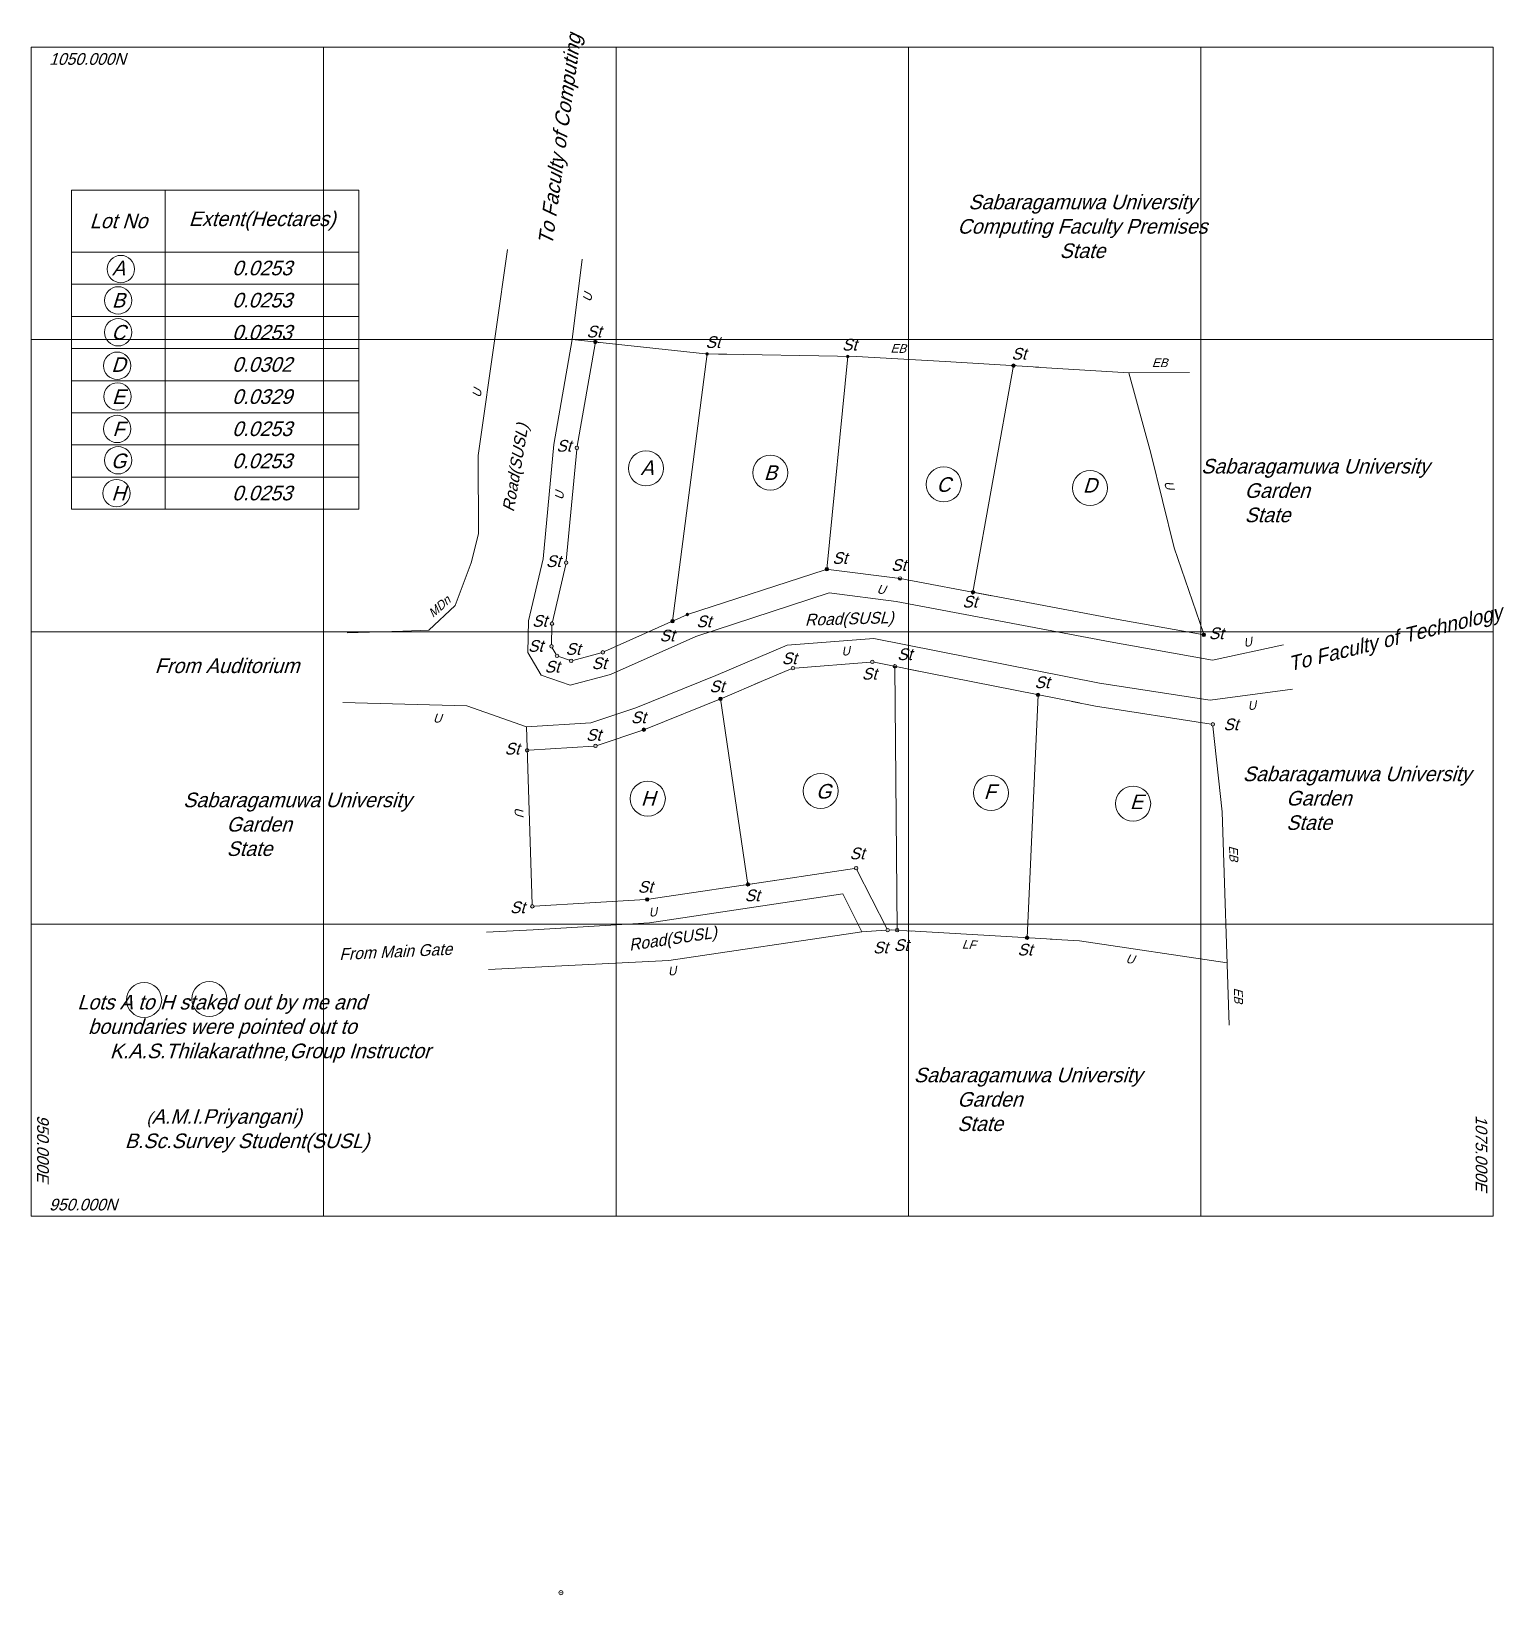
# Model space of a CAD drawing. Header units: metres. Extents: x 950 to 1076, y 918 to 1051.
import ezdxf

# ---------------------------------------------------------------- set-up
doc = ezdxf.new("R2010")
doc.units = ezdxf.units.M
doc.header["$PDMODE"] = 32
doc.header["$PDSIZE"] = 0.35
doc.layers.get('0').update_dxf_attribs({"lineweight": 13})
doc.layers.add('BOUND-OTHER', color=7, linetype='Continuous')
doc.layers.add('point', color=250, linetype='Continuous')
for name, color, linetype, lineweight in [('Coordinates', 4, 'Continuous', 5), ('grid', 4, 'Continuous', 5), ('Lot', 1, 'Continuous', 13), ('Lot Circle', 7, 'Continuous', 13), ('St', 7, 'Continuous', 13), ('Template', 7, 'Continuous', 13)]:
    doc.layers.add(name, color=color, linetype=linetype, lineweight=lineweight)
doc.styles.add('Boundary', font='ic-romans.shx', dxfattribs={"oblique": 17.499924, "height": 0.75})
doc.styles.add('Direction', font='ic-romans.shx', dxfattribs={"oblique": 17.499924, "height": 1.25})
doc.styles.add('Road', font='ic-romans.shx', dxfattribs={"oblique": 17.499924, "height": 1})

# ---------------------------------------------------------------- blocks, each defined once
blk = doc.blocks.new('*T0')
at = {"color": 0, "linetype": 'ByBlock', "lineweight": -2, "transparency": 16777216}
for p, q in [((0, 0), (24.55, 0)), ((0, 0), (0, -27.3)), ((8.01, 0), (8.01, -27.3)), ((24.55, 0), (24.55, -27.3)), ((0, -5.31), (24.55, -5.31)), ((0, -8.06), (24.55, -8.06)), ((0, -10.81), (24.55, -10.81)), ((0, -13.56), (24.55, -13.56)), ((0, -16.31), (24.55, -16.31)), ((0, -19.06), (24.55, -19.06)), ((0, -21.8), (24.55, -21.8)), ((0, -24.55), (24.55, -24.55)), ((0, -27.3), (24.55, -27.3))]:
    blk.add_line(p, q, dxfattribs=at)
at = {"color": 0, "lineweight": 9, "transparency": 16777216, "char_height": 1.25, "attachment_point": 5, "style": 'Direction'}
for s, insert, width in [('Lot No', (4, -2.65), 7.8875), ('Extent(Hectares)', (16.28, -2.65), 16.4221), ('{\\C1;A}', (4, -6.68), 7.8875), ('0.0253', (16.28, -6.68), 16.4221), ('{\\C1;B}', (4, -9.43), 7.8875), ('0.0253', (16.28, -9.43), 16.4221), ('{\\C1;C}', (4, -12.18), 7.8875), ('0.0253', (16.28, -12.18), 16.4221), ('{\\C1;D}', (4, -14.93), 7.8875), ('0.0302', (16.28, -14.93), 16.4221), ('{\\C1;E}', (4, -17.68), 7.8875), ('0.0329', (16.28, -17.68), 16.4221), ('{\\C1;F}', (4, -20.43), 7.8875), ('0.0253', (16.28, -20.43), 16.4221), ('{\\C1;G}', (4, -23.18), 7.8875), ('0.0253', (16.28, -23.18), 16.4221), ('{\\C1;H}', (4, -25.93), 7.8875), ('0.0253', (16.28, -25.93), 16.4221)]:
    blk.add_mtext(s, dxfattribs=dict(at, insert=insert, width=width))

msp = doc.modelspace()

# ---------------------------------------------------------------- hatches: boundary and pattern name
at = {"layer": 'grid', "lineweight": 9, "true_color": 0x000000}
h = msp.add_hatch(color=18, dxfattribs=at)
h.dxf.hatch_style = 1
h.paths.add_polyline_path([(998.38, 1024.79, 1), (998.08, 1024.79, 1)])
h = msp.add_hatch(color=18, dxfattribs=at)
h.dxf.hatch_style = 1
h.paths.add_polyline_path([(1007.94, 1023.77, 1), (1007.64, 1023.77, 1)])
h = msp.add_hatch(color=18, dxfattribs=at)
h.dxf.hatch_style = 1
h.paths.add_polyline_path([(1019.97, 1023.55, 1), (1019.67, 1023.55, 1)])
h = msp.add_hatch(color=18, dxfattribs=at)
h.dxf.hatch_style = 1
h.paths.add_polyline_path([(1004.68, 1000.91, 1), (1004.98, 1000.91, 1)])
h = msp.add_hatch(color=18, dxfattribs=at)
h.dxf.hatch_style = 1
h.paths.add_polyline_path([(1005.95, 1001.48, 1), (1006.25, 1001.48, 1)])
h = msp.add_hatch(color=18, dxfattribs=at)
h.dxf.hatch_style = 1
h.paths.add_polyline_path([(1008.79, 994.26, 1), (1009.09, 994.26, 1)])
at = {"layer": 'St', "lineweight": 9, "true_color": 0x000000}
h = msp.add_hatch(color=18, dxfattribs=at)
h.dxf.hatch_style = 1
h.paths.add_polyline_path([(1033.84, 1022.77), (1034.14, 1022.76, 0.01546), (1034.14, 1022.77, 0.96955)])
h.paths.add_polyline_path([(1033.99, 1022.77), (1033.84, 1022.77, 0.01546), (1033.84, 1022.77, 0.36331), (1033.96, 1022.62)])
h.paths.add_polyline_path([(1034.14, 1022.76), (1033.99, 1022.77), (1033.96, 1022.62, 0.448321)])
h = msp.add_hatch(color=18, dxfattribs=at)
h.dxf.hatch_style = 1
h.paths.add_polyline_path([(999.02, 998.25, 1), (998.72, 998.25, 1)])
h.paths.add_polyline_path([(996.01, 997.51, 1), (996.31, 997.51, 1)])
h.paths.add_polyline_path([(995.11, 997.94, 1), (994.81, 997.94, 1)])
h.paths.add_polyline_path([(994.67, 1000.69, 1), (994.37, 1000.69, 1)])
h.paths.add_polyline_path([(994.63, 998.76, 1), (994.33, 998.76, 1)])
h.paths.add_polyline_path([(995.89, 1005.91, 1), (995.59, 1005.91, 1)])
h.paths.add_polyline_path([(996.5, 1015.74, 1), (996.8, 1015.74, 1)])
h = msp.add_hatch(color=18, dxfattribs=at)
h.dxf.hatch_style = 1
h.paths.add_polyline_path([(1018.18, 1005.36, 1), (1017.88, 1005.36, 1)])
h = msp.add_hatch(color=18, dxfattribs=at)
h.dxf.hatch_style = 1
h.paths.add_polyline_path([(1024.43, 1004.53, 1.029559), (1024.14, 1004.58), (1024.29, 1004.56)], flags=17)
h.paths.add_polyline_path([(1024.44, 1004.56, 1), (1024.14, 1004.56, 1)])
h = msp.add_hatch(color=18, dxfattribs=at)
h.dxf.hatch_style = 1
h.paths.add_polyline_path([(1030.37, 1003.41, 0.046532), (1030.37, 1003.38, 0.911074), (1030.67, 1003.36)])
h.paths.add_polyline_path([(1030.55, 1003.53), (1030.52, 1003.38), (1030.67, 1003.36, 0.046532), (1030.67, 1003.38, 0.36331)])
h.paths.add_polyline_path([(1030.55, 1003.53, 0.411543), (1030.37, 1003.41), (1030.52, 1003.38)])
h = msp.add_hatch(color=18, dxfattribs=at)
h.dxf.hatch_style = 1
h.paths.add_polyline_path([(1050.42, 999.74, 1), (1050.12, 999.74, 1)])
h = msp.add_hatch(color=18, dxfattribs=at)
h.dxf.hatch_style = 1
h.paths.add_polyline_path([(1014.98, 996.89, 1), (1015.28, 996.89, 1)])
h.paths.add_polyline_path([(1021.77, 997.43, 1), (1022.07, 997.43, 1)])
h.paths.add_polyline_path([(1023.85, 997.04), (1023.7, 997.07, 0.049103), (1023.7, 997.04, 0.416689), (1023.85, 996.89)])
h.paths.add_polyline_path([(1023.7, 997.07), (1023.85, 997.04), (1023.99, 997.01, 0.049103), (1024, 997.04, 0.906391)])
h.paths.add_polyline_path([(1023.99, 997.01), (1023.85, 997.04), (1023.85, 996.89, 0.355453)])
h = msp.add_hatch(color=18, dxfattribs=at)
h.dxf.hatch_style = 1
h.paths.add_polyline_path([(1035.94, 994.64), (1036.24, 994.58, 0.049103), (1036.24, 994.61, 0.906391)])
h.paths.add_polyline_path([(1036.24, 994.58), (1036.09, 994.61), (1036.08, 994.46, 0.370664)])
h.paths.add_polyline_path([(1035.94, 994.64, 0.049103), (1035.94, 994.61, 0.401003), (1036.08, 994.46), (1036.09, 994.61)])
h = msp.add_hatch(color=18, dxfattribs=at)
h.dxf.hatch_style = 1
h.paths.add_polyline_path([(1050.88, 992.09, 1), (1051.18, 992.09, 1)])
h.paths.add_polyline_path([(1024.04, 974.47), (1024.19, 974.47, 0.433836), (1024.04, 974.62)])
h.paths.add_polyline_path([(1023.89, 974.48), (1024.04, 974.47), (1024.04, 974.62, 0.39486)])
h.paths.add_polyline_path([(1023.89, 974.48, 1), (1024.19, 974.47)])
h.paths.add_polyline_path([(1023.08, 974.48, 1), (1023.38, 974.48, 1)])
h.paths.add_polyline_path([(1020.39, 979.78, 1), (1020.69, 979.78, 1)])
h.paths.add_polyline_path([(992.69, 976.51, 1), (992.99, 976.51, 1)])
h = msp.add_hatch(color=18, dxfattribs=at)
h.dxf.hatch_style = 1
h.paths.add_polyline_path([(1002.38, 991.62), (1002.52, 991.67, 0.824455), (1002.23, 991.62, 0.080742), (1002.24, 991.57)])
h = msp.add_hatch(color=18, dxfattribs=at)
h.dxf.hatch_style = 1
h.paths.add_polyline_path([(1002.24, 991.57, 0.850581), (1002.53, 991.62, 0.096218), (1002.52, 991.67), (1002.38, 991.62)])
h = msp.add_hatch(color=18, dxfattribs=at)
h.dxf.hatch_style = 1
h.paths.add_polyline_path([(1011.43, 978.39, 0.037114), (1011.42, 978.41), (1011.13, 978.37, 0.927933)])
h.paths.add_polyline_path([(1011.25, 978.54), (1011.28, 978.39), (1011.42, 978.41, 0.413571)])
h.paths.add_polyline_path([(1011.25, 978.54, 0.372015), (1011.13, 978.39, 0.03738), (1011.13, 978.37), (1011.28, 978.39)])
h = msp.add_hatch(color=18, dxfattribs=at)
h.dxf.hatch_style = 1
h.paths.add_polyline_path([(1002.81, 977.1, 1), (1002.51, 977.1, 1)])
h = msp.add_hatch(color=18, dxfattribs=at)
h.dxf.hatch_style = 1
h.paths.add_polyline_path([(1035.15, 973.98, 0.410478), (1035, 973.84), (1035.15, 973.83)])
h.paths.add_polyline_path([(1035.15, 973.98), (1035.15, 973.83), (1035.3, 973.82, 0.014522), (1035.3, 973.83, 0.401003)])
h.paths.add_polyline_path([(1035.3, 973.82), (1035.15, 973.83), (1035, 973.84, 0.014522), (1035, 973.83, 0.971373)])
at = {"layer": 'Template', "lineweight": 9, "true_color": 0x000000}
h = msp.add_hatch(color=18, dxfattribs=at)
h.dxf.hatch_style = 1
h.paths.add_polyline_path([(992.41, 989.71, 0.404545), (992.55, 989.86, 0.423948), (992.4, 990.01)], flags=0)
h.paths.add_polyline_path([(992.25, 989.86, 1), (992.55, 989.86, 1)])
h.paths.add_polyline_path([(998.1, 990.24, 1), (998.4, 990.24, 1)])

# ---------------------------------------------------------------- linework, layer by layer
at = {"lineweight": 13}
for p, q in [((990.72, 1032.69), (989.73, 1025.7)), ((997.12, 1031.87), (996.24, 1025)), ((989.73, 1025.7), (988.22, 1015.07)), ((994.67, 1016.01), (996.24, 1025)), ((996.24, 1025), (1007.64, 1023.78)), ((1007.64, 1023.78), (1020.57, 1023.54)), ((1020.57, 1023.54), (1028.15, 1023.13)), ((1028.15, 1023.13), (1036.15, 1022.63)), ((1035.86, 1022.65), (1043.85, 1022.15)), ((1043.85, 1022.15), (1049.03, 1022.18)), ((1043.85, 1022.15), (1045.74, 1015.28)), ((993.76, 1006.24), (994.67, 1016.01)), ((1045.74, 1015.28), (1047.73, 1007.19)), ((988.22, 1015.07), (988.24, 1008.39)), ((988.24, 1008.39), (987.61, 1005.89)), ((1047.73, 1007.19), (1050.23, 999.88)), ((987.61, 1005.89), (986.25, 1002.26)), ((992.53, 1000.94), (993.76, 1006.24)), ((1018.23, 1003.32), (1006.82, 999.61)), ((1023.97, 1002.58), (1018.23, 1003.32)), ((986.25, 1002.26), (984, 1000.14)), ((1042.27, 999.14), (1023.97, 1002.58)), ((992.46, 998.23), (992.53, 1000.94)), ((981.76, 1000.04), (977.02, 999.91)), ((984, 1000.14), (981.76, 1000.04)), ((1006.82, 999.61), (999.54, 996.36)), ((1014.65, 998.86), (1022.04, 999.44)), ((1022.04, 999.44), (1041.35, 995.6)), ((1051.01, 997.58), (1042.27, 999.14)), ((993.6, 996.3), (992.46, 998.23)), ((1008.55, 996.26), (1014.65, 998.86)), ((1057.09, 998.88), (1051.01, 997.58)), ((996.08, 995.42), (993.6, 996.3)), ((999.54, 996.36), (996.08, 995.42)), ((1001.69, 993.49), (1008.55, 996.26)), ((1041.35, 995.6), (1050.81, 994.15)), ((1050.81, 994.15), (1057.84, 995.09)), ((976.64, 993.95), (987.25, 993.66)), ((987.25, 993.66), (992.34, 991.86)), ((997.86, 992.22), (1001.69, 993.49)), ((992.34, 991.86), (997.86, 992.22)), ((1051.04, 991.94), (1051.82, 984.61)), ((1051.82, 984.61), (1052.43, 966.34)), ((1002.87, 975.1), (1019.4, 977.59)), ((1019.4, 977.59), (1021.03, 974.34)), ((992.91, 974.51), (1002.87, 975.1)), ((1021.03, 974.34), (1004.52, 971.87)), ((1023.08, 974.47), (1021.03, 974.34)), ((1023.57, 974.5), (1023.38, 974.49)), ((1025.3, 974.4), (1023.57, 974.5)), ((1037.29, 973.7), (1025.11, 974.41)), ((1039.64, 973.57), (1037.13, 973.71)), ((1052.25, 971.69), (1039.64, 973.57)), ((1004.52, 971.87), (989.1, 971.1))]:
    msp.add_line(p, q, dxfattribs=at)
for p, q in [((998.48, 1024.76), (998.57, 1024.75)), ((1008.76, 1023.76), (1009.49, 1023.75))]:
    msp.add_line(p, q)
at = {"linetype": 'Continuous', "lineweight": 13}
msp.add_line((992.34, 991.86), (992.84, 976.66), dxfattribs=at)
at = {"lineweight": 9}
msp.add_line((988.94, 974.3), (992.91, 974.51), dxfattribs=at)
at = {"layer": 'BOUND-OTHER', "color": 3, "lineweight": 9}
msp.add_line((1018.32, 1003.31), (1018.32, 1003.33), dxfattribs=at)
at = {"layer": 'grid', "lineweight": 9}
for p, q in [((950, 1050), (950, 950)), ((950, 1050), (1075, 1050)), ((975, 1050), (975, 950)), ((1000, 1050), (1000, 950)), ((1025, 1050), (1025, 974.42)), ((1050, 1050), (1050, 950)), ((1075, 1050), (1075, 950)), ((950, 1025), (998.1, 1025)), ((997.27, 1025), (1075, 1025)), ((950, 1000), (1075, 1000)), ((950, 975), (1075, 975)), ((1025, 974.42), (1025, 950)), ((950, 950), (1075, 950))]:
    msp.add_line(p, q, dxfattribs=at)
at = {"layer": 'grid', "color": 1, "lineweight": 13}
msp.add_lwpolyline([(1008.94, 994.26), (1011.28, 978.39)], dxfattribs=at)
at = {"layer": 'Lot', "lineweight": 13}
for p, q in [((996.68, 1015.89), (998.21, 1024.64)), ((995.75, 1006.06), (996.64, 1015.59)), ((994.56, 1000.84), (995.71, 1005.77)), ((1017.89, 1005.31), (1006.1, 1001.48)), ((1024.29, 1004.56), (1018.18, 1005.34)), ((1032.14, 1003.08), (1024.29, 1004.56)), ((1042.63, 1001.11), (1030.67, 1003.36)), ((994.48, 998.91), (994.52, 1000.54)), ((1004.69, 1000.85), (999.01, 998.31)), ((1006.1, 1001.48), (1004.97, 1000.98)), ((1050.13, 999.77), (1042.63, 1001.11)), ((994.88, 998.07), (994.55, 998.63)), ((996.02, 997.56), (995.1, 997.89)), ((998.72, 998.21), (996.31, 997.55)), ((1011.88, 995.51), (1014.99, 996.83)), ((1015.28, 996.9), (1021.77, 997.41)), ((1022.07, 997.4), (1027.04, 996.41)), ((1025, 996.81), (1039.62, 993.91)), ((1002.38, 991.62), (1009.32, 994.42)), ((1038.97, 994.03), (1041, 993.63)), ((1041, 993.63), (1050.88, 992.11)), ((998.39, 990.28), (1002.38, 991.62)), ((992.55, 989.87), (998.1, 990.23)), ((1010.91, 978.33), (1020.39, 979.76)), ((1020.6, 979.64), (1023.16, 974.61)), ((1002.81, 977.12), (1013.94, 978.79)), ((992.99, 976.52), (1002.51, 977.09))]:
    msp.add_line(p, q, dxfattribs=at)
at = {"layer": 'Lot', "color": 1, "lineweight": 13}
msp.add_line((1030.52, 1003.38), (1033.99, 1022.77), dxfattribs=at)
at = {"layer": 'Lot', "linetype": 'Continuous', "lineweight": 13}
msp.add_line((1009.32, 994.42), (1012.35, 995.71), dxfattribs=at)
at = {"layer": 'Lot', "color": 1, "lineweight": 13}
for points in [[(1004.83, 1000.91), (1007.79, 1023.78)], [(1019.82, 1023.55), (1018.03, 1005.36)]]:
    msp.add_lwpolyline(points, dxfattribs=at)
at = {"layer": 'Lot', "lineweight": 13}
for centre, radius in [((957.66, 1031.03), 1.17), ((957.43, 1028.35), 1.17), ((957.43, 1025.62), 1.17), ((957.34, 1022.76), 1.17), ((957.38, 1020.12), 1.17), ((957.34, 1017.35), 1.17), ((957.43, 1014.67), 1.17), ((1002.56, 1013.98), 1.5), ((1013.19, 1013.61), 1.5), ((1028.03, 1012.61), 1.5), ((1040.54, 1012.3), 1.5), ((957.29, 1011.85), 1.17), ((1002.72, 985.73), 1.5), ((1017.5, 986.39), 1.5), ((1032.07, 986.22), 1.5), ((1044.22, 985.3), 1.5), ((959.65, 968.51), 1.5), ((965.22, 968.58), 1.5)]:
    msp.add_circle(centre, radius, dxfattribs=at)
at = {"layer": 'point', "lineweight": 9}
for centre in [(998.23, 1024.79), (1033.99, 1022.77), (996.65, 1015.74), (995.74, 1005.91), (1018.03, 1005.36), (1024.29, 1004.56), (1030.52, 1003.38), (994.52, 1000.69), (1004.83, 1000.91), (1050.27, 999.74), (994.48, 998.76), (994.96, 997.94), (998.87, 998.25), (996.16, 997.51), (1015.13, 996.89), (1021.92, 997.43), (1023.85, 997.04), (1008.94, 994.26), (1036.09, 994.61), (1002.38, 991.62), (1051.03, 992.09), (992.4, 989.86), (998.25, 990.24), (1020.54, 979.78), (1011.28, 978.39), (992.84, 976.51), (1002.66, 977.1), (1023.23, 974.48), (1024.04, 974.47), (1035.15, 973.83)]:
    msp.add_circle(centre, 0.15, dxfattribs=at)
at = {"layer": 'point', "lineweight": 0, "extrusion": (0.006271, -0.990902, 0.134442)}
msp.add_point((995.29, 917.8, 13.32), dxfattribs=at)
at = {"layer": 'St', "color": 1, "lineweight": 13}
for p, q in [((1023.85, 997.04), (1024.04, 974.47)), ((1036.09, 994.61), (1035.15, 973.83))]:
    msp.add_line(p, q, dxfattribs=at)

# ---------------------------------------------------------------- block references
msp.add_blockref('*T0', (953.45, 1037.79))

# ---------------------------------------------------------------- texts
at = {"lineweight": 13, "oblique": 17.4999}
for s, height, rotation, style, p in [('To Faculty of Computing', 1.25, 82.2462, 'Direction', (994.56, 1033.01)), ('U', 0.75, 79.4361, 'Boundary', (997.86, 1028.19)), ('St', 1, 359.9999, 'Road', (997.47, 1025.18)), ('St', 1, 359.9999, 'Road', (1007.65, 1024.28)), ('St', 1, 359.9999, 'Road', (1019.32, 1024.06)), ('EB', 0.75, 358.7646, 'Boundary', (1023.47, 1023.88)), ('St', 1, 359.9999, 'Road', (1033.81, 1023.28)), ('EB', 0.75, 358.7646, 'Boundary', (1045.82, 1022.66)), ('U', 0.75, 79.4361, 'Boundary', (988.41, 1019.99)), ('Road(SUSL)', 1, 80.5287, 'Road', (991.26, 1010.21)), ('St', 1, 359.9999, 'Road', (994.89, 1015.41)), ('U', 0.75, 283.8034, 'Boundary', (1046.86, 1012.82)), ('U', 0.75, 84.6887, 'Boundary', (995.49, 1011.26)), ('St', 1, 359.9999, 'Road', (994, 1005.54)), ('St', 1, 359.9999, 'Road', (1018.49, 1005.81)), ('St', 1, 359.9999, 'Road', (1023.52, 1005.21)), ('U', 0.75, 352.681, 'Boundary', (1022.27, 1003.3)), ('St', 1, 359.9999, 'Road', (1029.61, 1002.07)), ('MDn', 0.75, 41.8694, 'Boundary', (984.35, 1001.17)), ('Road(SUSL)', 1, 1.6379, 'Road', (1016.16, 1000.52)), ('To Faculty of Technology', 1.25, 13.8601, 'Direction', (1057.63, 996.62)), ('St', 1, 359.9999, 'Road', (992.82, 1000.43)), ('St', 1, 359.9999, 'Road', (1006.86, 1000.39)), ('St', 1, 359.9999, 'Road', (992.47, 998.29)), ('St', 1, 359.9999, 'Road', (1003.72, 999.18)), ('St', 1, 359.9999, 'Road', (1050.68, 999.37)), ('U', 0.75, 12.1091, 'Boundary', (1053.73, 998.67)), ('From Auditorium', 1.25, 359.9999, 'Direction', (960.55, 996.47)), ('St', 1, 359.9999, 'Road', (995.68, 998.03)), ('St', 1, 359.9999, 'Road', (997.91, 996.81)), ('St', 1, 359.9999, 'Road', (1014.17, 997.23)), ('U', 0.75, 7.6553, 'Boundary', (1019.32, 997.93)), ('St', 1, 359.9999, 'Road', (1024.04, 997.58)), ('St', 1, 359.9999, 'Road', (993.89, 996.51)), ('St', 1, 359.9999, 'Road', (1021.02, 995.91)), ('St', 1, 359.9999, 'Road', (1007.98, 994.83)), ('St', 1, 359.9999, 'Road', (1035.78, 995.18)), ('U', 0.75, 7.6452, 'Boundary', (1054.05, 993.28)), ('U', 0.75, 357.7432, 'Boundary', (984.34, 992.25)), ('St', 1, 359.9999, 'Road', (1001.27, 992.18)), ('St', 1, 359.9999, 'Road', (1051.93, 991.58)), ('St', 1, 359.9999, 'Road', (997.43, 990.68)), ('St', 1, 359.9999, 'Road', (990.47, 989.5)), ('U', 0.75, 271.8978, 'Boundary', (991.32, 984.98)), ('St', 1, 359.9999, 'Road', (1019.97, 980.54)), ('EB', 0.75, 271.9193, 'Boundary', (1052.42, 981.7)), ('St', 1, 359.9999, 'Road', (1001.86, 977.68)), ('St', 1, 359.9999, 'Road', (1011, 976.95)), ('St', 1, 359.9999, 'Road', (990.93, 975.93)), ('U', 0.75, 8.5392, 'Boundary', (1002.84, 975.6)), ('Road(SUSL)', 1, 8.4597, 'Road', (1001.17, 972.71)), ('St', 1, 359.9999, 'Road', (1023.75, 972.7)), ('From Main Gate', 1, 2.7057, 'Road', (976.35, 971.92)), ('St', 1, 359.9999, 'Road', (1021.97, 972.49)), ('LF', 0.75, 356.6721, 'Boundary', (1029.57, 972.91)), ('St', 1, 359.9999, 'Road', (1034.32, 972.31)), ('U', 0.75, 351.5561, 'Boundary', (1043.55, 971.69)), ('U', 0.75, 8.4884, 'Boundary', (1004.48, 970.56)), ('EB', 0.75, 271.9193, 'Boundary', (1052.83, 969.55))]:
    msp.add_text(s, height=height, rotation=rotation, dxfattribs=dict(at, style=style)).set_placement(p)
at = {"layer": 'Coordinates', "lineweight": 9, "style": 'Road', "oblique": 17.4999}
for s, rotation, p in [('1050.000N', 359.9999, (951.52, 1048.5)), ('950.000E', 269.9999, (950.5, 958.66)), ('1075.000E', 269.9999, (1073.51, 958.65)), ('950.000N', 359.9999, (951.52, 950.5))]:
    msp.add_text(s, height=1, rotation=rotation, dxfattribs=at).set_placement(p)
at = {"layer": 'Lot', "lineweight": 13, "style": 'Direction', "oblique": 17.4999}
for s, p in [('A', (1002.09, 1013.41)), ('B', (1012.64, 1012.99)), ('C', (1027.4, 1011.97)), ('D', (1039.92, 1011.9)), ('H', (1002.13, 985.14)), ('G', (1017.09, 985.73)), ('F', (1031.45, 985.71)), ('E', (1043.94, 984.83))]:
    msp.add_text(s, height=1.25, rotation=359.9999, dxfattribs=at).set_placement(p)
at = {"layer": 'Lot', "lineweight": 13, "attachment_point": 1, "style": 'Direction'}
for s, width, insert, char_height in [('Lots A to H staked out by me and\\P  boundaries were pointed out to\\P      K.A.S.Thilakarathne,Group Instructor', 151.0198, (953.93, 968.94), 1.25), ('       \\P     ({\\H1.25x;A.M.I.Priyangani)\\PB.Sc.Survey Student(SUSL)}', 41.209, (957.99, 960.83), 1)]:
    msp.add_mtext_dynamic_manual_height_columns(s, width=width, gutter_width=6.25, heights=[0], dxfattribs=dict(at, insert=insert, char_height=char_height))
at = {"layer": 'Lot Circle', "lineweight": 13, "char_height": 1.25, "attachment_point": 1, "style": 'Direction'}
for s, width, heights, insert in [('\\pxqc;Sabaragamuwa University\\PComputing Faculty Premises\\PState', 29.1465, [0], (1025.3, 1037.39)), ('Sabaragamuwa University\\P        Garden\\P        State', 93.584, [0], (1050.03, 1014.79)), ('Sabaragamuwa University\\P        Garden\\P        State', 93.584, [7.03], (1053.59, 988.47)), ('Sabaragamuwa University\\P        Garden\\P        State', 93.584, [0], (962.98, 986.24)), ('Sabaragamuwa University\\P        Garden\\P        State', 93.584, [0], (1025.46, 962.71))]:
    msp.add_mtext_dynamic_manual_height_columns(s, width=width, gutter_width=6.25, heights=heights, dxfattribs=dict(at, insert=insert))

doc.saveas('drawing.dxf')
